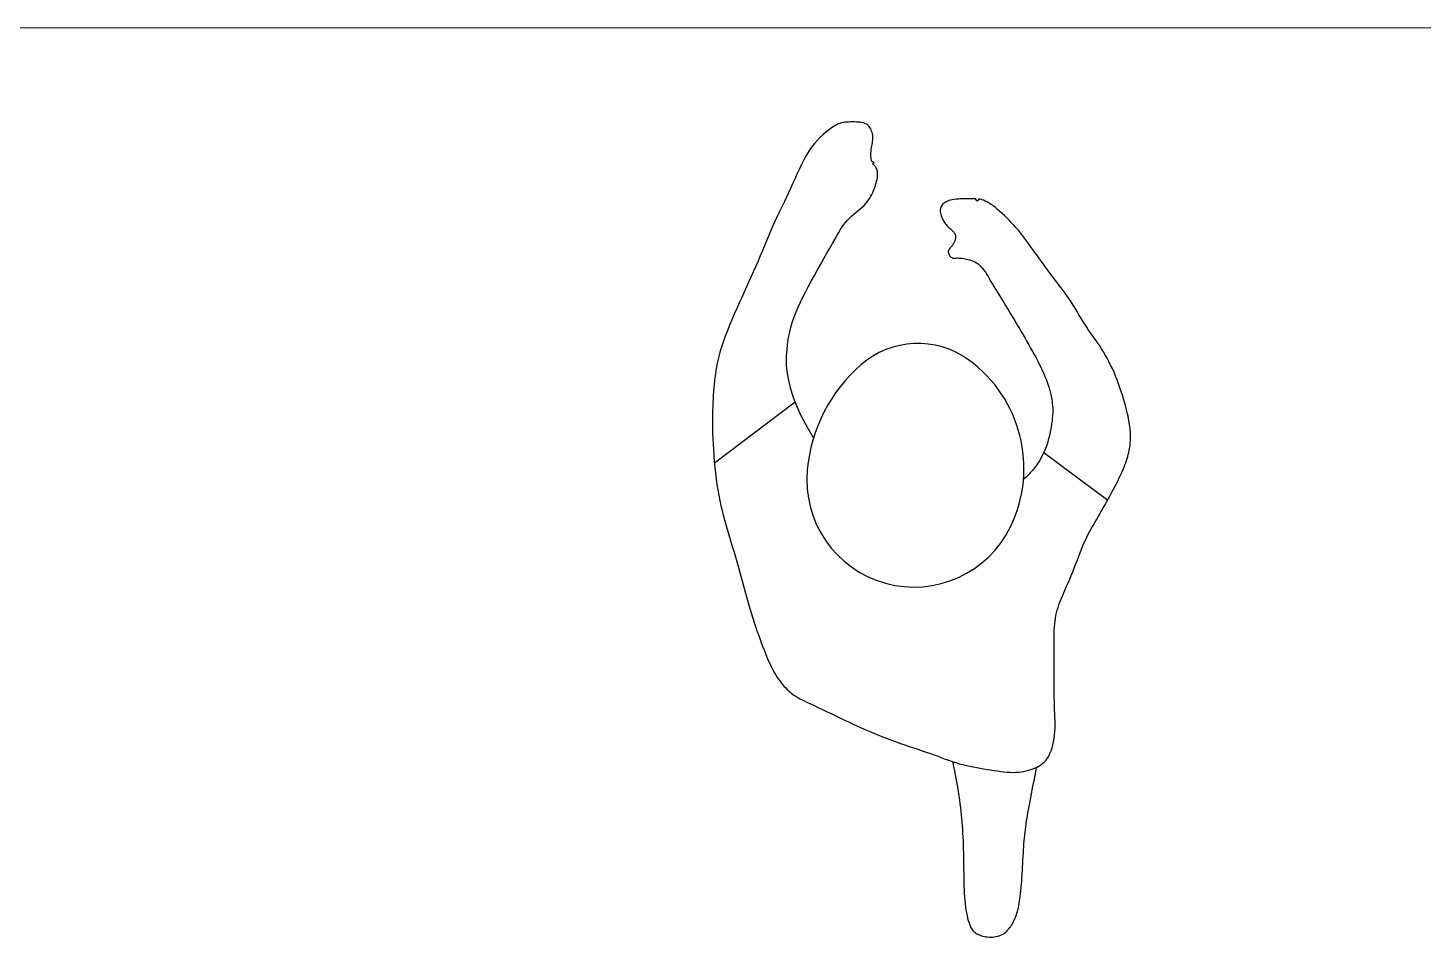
# Model space of a CAD drawing. Header units: millimetres. Extents: x 21129 to 2803301, y -510327 to 166837.
# Drawn here: x 240673 to 242898, y -189841 to -188391 of the extents above; entities that cross this region are included whole.
import ezdxf

# ---------------------------------------------------------------- set-up
doc = ezdxf.new("R2010")
doc.units = ezdxf.units.MM
doc.layers.add('....03_TNT_A_THIN', color=251, linetype='Continuous', lineweight=13, transparency=0.5)
doc.layers.add('....12_TNT_F_FURNITURE', color=27, linetype='Continuous', transparency=0.5)

# ---------------------------------------------------------------- blocks, each defined once
blk = doc.blocks.new('*U354')
at = {"color": 27}
for p, q in [((-129.4215, 1291.76125), (-132.847, 1289.39525)), ((-126.3145, 1293.695), (-129.4215, 1291.76125)), ((-123.461, 1295.2485), (-126.3145, 1293.695)), ((-120.7765, 1296.46725), (-123.461, 1295.2485)), ((-118.1895, 1297.4065), (-120.7765, 1296.46725)), ((-115.6285, 1298.115), (-118.1895, 1297.4065)), ((-113.01875, 1298.63825), (-115.6285, 1298.115)), ((-110.2855, 1299.025), (-113.01875, 1298.63825)), ((-107.37675, 1299.324), (-110.2855, 1299.025)), ((-104.325, 1299.53525), (-107.37675, 1299.324)), ((-101.192, 1299.662), (-104.325, 1299.53525)), ((-98.0265, 1299.70425), (-101.192, 1299.662)), ((-94.887, 1299.662), (-98.0265, 1299.70425)), ((-91.84175, 1299.53525), (-94.887, 1299.662)), ((-88.933, 1299.324), (-91.84175, 1299.53525)), ((-86.21925, 1299.025), (-88.933, 1299.324)), ((-83.74925, 1298.64475), (-86.21925, 1299.025)), ((-81.51, 1298.1605), (-83.74925, 1298.64475)), ((-79.482, 1297.56575), (-81.51, 1298.1605)), ((-77.64575, 1296.841), (-79.482, 1297.56575)), ((-75.9785, 1295.983), (-77.64575, 1296.841)), ((-74.4575, 1294.9625), (-75.9785, 1295.983)), ((-73.0665, 1293.77625), (-74.4575, 1294.9625)), ((-71.7795, 1292.40475), (-73.0665, 1293.77625)), ((-70.5835, 1290.8415), (-71.7795, 1292.40475)), ((-69.485, 1289.106), (-70.5835, 1290.8415)), ((-154.21575, 1270.347), (-158.821, 1265.0625)), ((-149.62025, 1275.1375), (-154.21575, 1270.347)), ((-145.106, 1279.434), (-149.62025, 1275.1375)), ((-140.75425, 1283.23975), (-145.106, 1279.434)), ((-136.643, 1286.56125), (-140.75425, 1283.23975)), ((-132.847, 1289.39525), (-136.643, 1286.56125)), ((-68.497, 1287.21125), (-69.485, 1289.106)), ((-67.64225, 1285.18325), (-68.497, 1287.21125)), ((-66.924, 1283.0415), (-67.64225, 1285.18325)), ((-66.365, 1280.80875), (-66.924, 1283.0415)), ((-66.5145, 1266.41125), (-66.15375, 1268.90075)), ((-65.97175, 1278.50775), (-66.365, 1280.80875)), ((-66.15375, 1268.90075), (-65.884, 1271.3545)), ((-65.76375, 1276.15475), (-65.97175, 1278.50775)), ((-65.884, 1271.3545), (-65.741, 1273.766)), ((-65.741, 1273.766), (-65.76375, 1276.15475)), ((-171.92175, 1246.1995), (-175.89975, 1239.01375)), ((-167.74225, 1252.979), (-171.92175, 1246.1995)), ((-163.358, 1259.27425), (-167.74225, 1252.979)), ((-158.821, 1265.0625), (-163.358, 1259.27425)), ((-68.77325, 1247.818), (-68.666, 1250.522)), ((-68.77, 1245.192), (-68.77325, 1247.818)), ((-68.666, 1250.522), (-68.4645, 1253.26175)), ((-68.4645, 1253.26175), (-68.16875, 1255.9885)), ((-68.16875, 1255.9885), (-67.795, 1258.66975)), ((-67.795, 1258.66975), (-67.36925, 1261.299)), ((-67.36925, 1261.299), (-66.9305, 1263.87625)), ((-66.9305, 1263.87625), (-66.5145, 1266.41125)), ((-183.34875, 1223.86225), (-186.87175, 1216.10775)), ((-179.699, 1231.5355), (-183.34875, 1223.86225)), ((-175.89975, 1239.01375), (-179.699, 1231.5355)), ((-68.65625, 1242.696), (-68.77, 1245.192)), ((-68.42225, 1240.37225), (-68.65625, 1242.696)), ((-68.0615, 1238.2695), (-68.42225, 1240.37225)), ((-67.5675, 1236.391), (-68.0615, 1238.2695)), ((-63.362, 1234.87975), (-67.5675, 1236.391)), ((-66.196, 1233.583), (-63.362, 1234.87975)), ((-65.36725, 1232.478), (-66.196, 1233.583)), ((-64.48325, 1231.49975), (-65.36725, 1232.478)), ((-63.57325, 1230.593), (-64.48325, 1231.49975)), ((-62.66, 1229.69925), (-63.57325, 1230.593)), ((-61.776, 1228.7535), (-62.66, 1229.69925)), ((-60.9505, 1227.7005), (-61.776, 1228.7535)), ((-60.203, 1226.48825), (-60.9505, 1227.7005)), ((-59.553, 1225.10375), (-60.203, 1226.48825)), ((-59.01025, 1223.5535), (-59.553, 1225.10375)), ((-190.29075, 1208.37275), (-193.635, 1200.7645)), ((-186.87175, 1216.10775), (-190.29075, 1208.37275)), ((-61.26575, 1199.237), (-60.385, 1202.2335)), ((-60.385, 1202.2335), (-59.63425, 1205.15525)), ((-59.63425, 1205.15525), (-59.01675, 1207.98275)), ((-59.01675, 1207.98275), (-58.552, 1210.69)), ((-58.58125, 1221.831), (-59.01025, 1223.5535)), ((-58.279, 1219.94275), (-58.58125, 1221.831)), ((-58.552, 1210.69), (-58.24325, 1213.251)), ((-58.1165, 1217.88225), (-58.279, 1219.94275)), ((-58.24325, 1213.251), (-58.10025, 1215.65275)), ((-58.10025, 1215.65275), (-58.1165, 1217.88225)), ((-203.41425, 1179.516), (-206.6285, 1172.899)), ((-200.1805, 1186.32475), (-203.41425, 1179.516)), ((-196.924, 1193.3935), (-200.1805, 1186.32475)), ((-193.635, 1200.7645), (-196.924, 1193.3935)), ((-70.499, 1178.1185), (-68.7895, 1181.06625)), ((-68.7895, 1181.06625), (-67.249, 1184.04325)), ((-67.249, 1184.04325), (-65.84825, 1187.0495)), ((-65.84825, 1187.0495), (-64.558, 1190.08175)), ((-64.558, 1190.08175), (-63.362, 1193.14)), ((-63.362, 1193.14), (-62.257, 1196.19825)), ((-62.257, 1196.19825), (-61.26575, 1199.237)), ((-213.00175, 1159.8925), (-216.17375, 1153.35675)), ((-209.82325, 1166.3795), (-213.00175, 1159.8925)), ((-206.6285, 1172.899), (-209.82325, 1166.3795)), ((-92.612, 1155.31975), (-89.141, 1158.17325)), ((-89.141, 1158.17325), (-85.7675, 1160.991)), ((-85.7675, 1160.991), (-82.56625, 1163.79575)), ((-82.56625, 1163.79575), (-79.60225, 1166.607)), ((-79.60225, 1166.607), (-76.93075, 1169.441)), ((-76.93075, 1169.441), (-74.542, 1172.3075)), ((-74.542, 1172.3075), (-72.41, 1175.1935)), ((-72.41, 1175.1935), (-70.499, 1178.1185)), ((41.62275, 1159.91525), (41.51875, 1158.04975)), ((41.51875, 1158.04975), (41.6325, 1156.07375)), ((41.94125, 1161.67675), (41.62275, 1159.91525)), ((42.46125, 1163.33425), (41.94125, 1161.67675)), ((43.1795, 1164.89425), (42.46125, 1163.33425)), ((44.08625, 1166.3535), (43.1795, 1164.89425)), ((45.17825, 1167.7315), (44.08625, 1166.3535)), ((46.44575, 1169.01525), (45.17825, 1167.7315)), ((47.88875, 1170.2145), (46.44575, 1169.01525)), ((49.5105, 1171.32275), (47.88875, 1170.2145)), ((51.33375, 1172.34325), (49.5105, 1171.32275)), ((53.365, 1173.26625), (51.33375, 1172.34325)), ((55.62375, 1174.0885), (53.365, 1173.26625)), ((58.123, 1174.81325), (55.62375, 1174.0885)), ((60.87575, 1175.4275), (58.123, 1174.81325)), ((63.895, 1175.9345), (60.87575, 1175.4275)), ((67.184, 1176.33425), (63.895, 1175.9345)), ((70.681, 1176.63325), (67.184, 1176.33425)), ((74.321, 1176.8445), (70.681, 1176.63325)), ((78.0325, 1176.99075), (74.321, 1176.8445)), ((81.744, 1177.0785), (78.0325, 1176.99075)), ((85.384, 1177.12075), (81.744, 1177.0785)), ((88.88425, 1177.137), (85.384, 1177.12075)), ((92.17325, 1177.14025), (88.88425, 1177.137)), ((95.199, 1177.13375), (92.17325, 1177.14025)), ((98.007, 1177.085), (95.199, 1177.13375)), ((100.64925, 1173.341), (98.007, 1177.085)), ((103.19075, 1176.6885), (100.64925, 1173.341)), ((105.69, 1176.2595), (103.19075, 1176.6885)), ((108.2055, 1175.616), (105.69, 1176.2595)), ((110.799, 1174.719), (108.2055, 1175.616)), ((113.5355, 1173.5295), (110.799, 1174.719)), ((116.4475, 1172.0085), (113.5355, 1173.5295)), ((119.53825, 1170.17225), (116.4475, 1172.0085)), ((122.785, 1168.037), (119.53825, 1170.17225)), ((126.165, 1165.62875), (122.785, 1168.037)), ((129.65875, 1162.967), (126.165, 1165.62875)), ((133.24675, 1160.07125), (129.65875, 1162.967)), ((136.903, 1156.96425), (133.24675, 1160.07125)), ((-222.495, 1139.8205), (-225.654, 1132.69)), ((-219.336, 1146.691), (-222.495, 1139.8205)), ((-216.17375, 1153.35675), (-219.336, 1146.691)), ((-114.48125, 1132.313), (-111.7805, 1136.19675)), ((-111.7805, 1136.19675), (-109.00825, 1139.775)), ((-109.00825, 1139.775), (-106.0735, 1143.13225)), ((-106.0735, 1143.13225), (-102.9145, 1146.34)), ((-102.9145, 1146.34), (-99.567, 1149.42425)), ((-99.567, 1149.42425), (-96.11225, 1152.411)), ((-96.11225, 1152.411), (-92.612, 1155.31975)), ((41.6325, 1156.07375), (41.96725, 1153.9905)), ((41.96725, 1153.9905), (42.5035, 1151.8325)), ((42.5035, 1151.8325), (43.21525, 1149.629)), ((43.21525, 1149.629), (44.0765, 1147.42225)), ((44.0765, 1147.42225), (45.06775, 1145.2415)), ((45.06775, 1145.2415), (46.15975, 1143.1225)), ((46.15975, 1143.1225), (47.32975, 1141.101)), ((47.32975, 1141.101), (48.55175, 1139.216)), ((48.55175, 1139.216), (49.80625, 1137.4935)), ((49.80625, 1137.4935), (51.08025, 1135.9205)), ((51.08025, 1135.9205), (52.3705, 1134.46775)), ((140.60475, 1153.6655), (136.903, 1156.96425)), ((144.339, 1150.19775), (140.60475, 1153.6655)), ((148.083, 1146.5805), (144.339, 1150.19775)), ((151.82375, 1142.82675), (148.083, 1146.5805)), ((155.53525, 1138.956), (151.82375, 1142.82675)), ((159.2045, 1134.98775), (155.53525, 1138.956)), ((162.81525, 1130.93825), (159.2045, 1134.98775)), ((-232.0175, 1117.7205), (-235.2415, 1109.953)), ((-228.826, 1125.306), (-232.0175, 1117.7205)), ((-225.654, 1132.69), (-228.826, 1125.306)), ((-126.412, 1112.1305), (-123.08075, 1118.03575)), ((-123.08075, 1118.03575), (-120.03875, 1123.31375)), ((-120.03875, 1123.31375), (-117.20475, 1128.04575)), ((-117.20475, 1128.04575), (-114.48125, 1132.313)), ((52.3705, 1134.46775), (53.6705, 1133.1255)), ((53.6705, 1133.1255), (54.964, 1131.86775)), ((54.964, 1131.86775), (56.251, 1130.67175)), ((56.251, 1130.67175), (57.52825, 1129.518)), ((57.52825, 1129.518), (58.7795, 1128.387)), ((58.7795, 1128.387), (60.008, 1127.256)), ((60.008, 1127.256), (61.178, 1126.125)), ((61.178, 1126.125), (62.283, 1124.98425)), ((62.283, 1124.98425), (63.29375, 1123.83375)), ((63.29375, 1123.83375), (64.19075, 1122.67025)), ((64.19075, 1122.67025), (64.95775, 1121.48725)), ((64.95775, 1121.48725), (65.5655, 1120.28475)), ((65.741, 1112.7155), (65.3705, 1111.4805)), ((65.5655, 1120.28475), (66.001, 1119.05625)), ((66.03675, 1113.9765), (65.741, 1112.7155)), ((66.001, 1119.05625), (66.248, 1117.766)), ((66.23825, 1115.2505), (66.03675, 1113.9765)), ((66.31625, 1116.531), (66.23825, 1115.2505)), ((66.248, 1117.766), (66.31625, 1116.531)), ((166.348, 1126.827), (162.81525, 1130.93825)), ((169.7865, 1122.667), (166.348, 1126.827)), ((173.11775, 1118.4745), (169.7865, 1122.667)), ((176.36775, 1114.24625), (173.11775, 1118.4745)), ((179.55925, 1109.966), (176.36775, 1114.24625)), ((-241.826, 1094.028), (-245.20925, 1085.94525)), ((-238.5045, 1102.0425), (-241.826, 1094.028)), ((-235.2415, 1109.953), (-238.5045, 1102.0425)), ((-138.866, 1090.13125), (-134.31275, 1098.14575)), ((-134.31275, 1098.14575), (-130.13975, 1105.5135)), ((-130.13975, 1105.5135), (-126.412, 1112.1305)), ((54.8015, 1094.37575), (54.57075, 1093.17325)), ((54.57075, 1093.17325), (54.57725, 1091.896)), ((54.57725, 1091.896), (54.808, 1090.57325)), ((55.24675, 1095.50025), (54.8015, 1094.37575)), ((54.808, 1090.57325), (55.263, 1089.244)), ((55.861, 1096.56625), (55.24675, 1095.50025)), ((56.59875, 1097.577), (55.861, 1096.56625)), ((57.42425, 1098.54225), (56.59875, 1097.577)), ((58.292, 1099.4815), (57.42425, 1098.54225)), ((59.163, 1100.39475), (58.292, 1099.4815)), ((59.982, 1101.3015), (59.163, 1100.39475)), ((60.73275, 1102.205), (59.982, 1101.3015)), ((61.40875, 1103.115), (60.73275, 1102.205)), ((62.01975, 1104.04125), (61.40875, 1103.115)), ((62.57875, 1104.987), (62.01975, 1104.04125)), ((63.0955, 1105.962), (62.57875, 1104.987)), ((63.57975, 1106.9695), (63.0955, 1105.962)), ((64.0445, 1108.0225), (63.57975, 1106.9695)), ((64.49625, 1109.121), (64.0445, 1108.0225)), ((64.948, 1110.278), (64.49625, 1109.121)), ((65.3705, 1111.4805), (64.948, 1110.278)), ((182.7215, 1105.62725), (179.55925, 1109.966)), ((185.887, 1101.217), (182.7215, 1105.62725)), ((189.0785, 1096.7255), (185.887, 1101.217)), ((192.32525, 1092.143), (189.0785, 1096.7255)), ((195.6565, 1087.4565), (192.32525, 1092.143)), ((-252.2065, 1069.69525), (-255.8205, 1061.541)), ((-248.66725, 1077.82675), (-252.2065, 1069.69525)), ((-245.20925, 1085.94525), (-248.66725, 1077.82675)), ((-153.81925, 1063.66325), (-148.71675, 1072.747)), ((-148.71675, 1072.747), (-143.69875, 1081.61625)), ((-143.69875, 1081.61625), (-138.866, 1090.13125)), ((55.263, 1089.244), (55.809, 1087.944)), ((55.809, 1087.944), (56.5175, 1086.7155)), ((56.5175, 1086.7155), (57.317, 1085.5975)), ((57.317, 1085.5975), (58.188, 1084.629)), ((58.188, 1084.629), (59.08175, 1083.84575)), ((59.08175, 1083.84575), (59.9885, 1083.27375)), ((59.9885, 1083.27375), (60.918, 1082.8935)), ((60.918, 1082.8935), (61.8995, 1082.341)), ((61.8995, 1082.341), (62.9525, 1082.56525)), ((62.9525, 1082.56525), (64.10625, 1082.54575)), ((64.10625, 1082.54575), (65.3835, 1082.575)), ((65.3835, 1082.575), (66.81025, 1082.61725)), ((66.81025, 1082.61725), (68.406, 1082.64)), ((68.406, 1082.64), (70.1935, 1082.61075)), ((70.1935, 1082.61075), (72.163, 1082.51975)), ((72.163, 1082.51975), (74.2755, 1082.354)), ((74.2755, 1082.354), (76.531, 1082.1135)), ((76.531, 1082.1135), (78.89375, 1081.7885)), ((78.89375, 1081.7885), (81.354, 1081.3725)), ((81.354, 1081.3725), (83.87925, 1080.85575)), ((83.87925, 1080.85575), (86.4565, 1080.2285)), ((86.4565, 1080.2285), (89.063, 1079.494)), ((89.063, 1079.494), (91.68575, 1078.6165)), ((91.68575, 1078.6165), (94.30525, 1077.5635)), ((94.30525, 1077.5635), (96.91175, 1076.322)), ((96.91175, 1076.322), (99.489, 1074.84975)), ((99.489, 1074.84975), (102.024, 1073.124)), ((102.024, 1073.124), (104.50375, 1071.1155)), ((104.50375, 1071.1155), (106.912, 1068.795)), ((106.912, 1068.795), (109.24225, 1066.1495)), ((199.095, 1082.666), (195.6565, 1087.4565)), ((202.618, 1077.791), (199.095, 1082.666)), ((206.20925, 1072.8705), (202.618, 1077.791)), ((209.83625, 1067.9305), (206.20925, 1072.8705)), ((-259.506, 1053.351), (-263.2565, 1045.096)), ((-255.8205, 1061.541), (-259.506, 1053.351)), ((-163.88125, 1045.44375), (-158.9055, 1054.5145)), ((-158.9055, 1054.5145), (-153.81925, 1063.66325)), ((109.24225, 1066.1495), (111.51075, 1063.20175)), ((111.51075, 1063.20175), (113.73375, 1059.98425)), ((113.73375, 1059.98425), (115.93725, 1056.53275)), ((115.93725, 1056.53275), (118.14075, 1052.88625)), ((118.14075, 1052.88625), (120.367, 1049.074)), ((120.367, 1049.074), (122.63225, 1045.13825)), ((213.47625, 1063.00675), (209.83625, 1067.9305)), ((217.1065, 1058.1285), (213.47625, 1063.00675)), ((220.701, 1053.325), (217.1065, 1058.1285)), ((224.237, 1048.632), (220.701, 1053.325)), ((227.695, 1044.069), (224.237, 1048.632)), ((-270.92, 1028.30975), (-274.81675, 1019.73625)), ((-267.06225, 1036.7565), (-270.92, 1028.30975)), ((-263.2565, 1045.096), (-267.06225, 1036.7565)), ((-177.27125, 1019.902), (-173.1145, 1028.08225)), ((-173.1145, 1028.08225), (-168.64575, 1036.594)), ((-168.64575, 1036.594), (-163.88125, 1045.44375)), ((122.63225, 1045.13825), (124.9625, 1041.10825)), ((124.9625, 1041.10825), (127.374, 1037.01975)), ((127.374, 1037.01975), (129.857, 1032.876)), ((129.857, 1032.876), (132.405, 1028.6835)), ((132.405, 1028.6835), (135.00175, 1024.44225)), ((135.00175, 1024.44225), (137.644, 1020.162)), ((231.075, 1039.6035), (227.695, 1044.069)), ((234.3965, 1035.1965), (231.075, 1039.6035)), ((237.66275, 1030.8025), (234.3965, 1035.1965)), ((240.8835, 1026.37925), (237.66275, 1030.8025)), ((244.07825, 1021.8845), (240.8835, 1026.37925)), ((-282.7045, 1002.14075), (-286.6305, 993.17725)), ((-278.74925, 1011.01325), (-282.7045, 1002.14075)), ((-274.81675, 1019.73625), (-278.74925, 1011.01325)), ((-187.82075, 996.996), (-184.62925, 1004.393)), ((-184.62925, 1004.393), (-181.1095, 1012.0175)), ((-181.1095, 1012.0175), (-177.27125, 1019.902)), ((137.644, 1020.162), (140.31875, 1015.84275)), ((140.31875, 1015.84275), (143.01625, 1011.48775)), ((143.01625, 1011.48775), (145.72025, 1007.10025)), ((145.72025, 1007.10025), (148.43075, 1002.6835)), ((148.43075, 1002.6835), (151.1445, 998.22775)), ((247.247, 1017.276), (244.07825, 1021.8845)), ((250.40925, 1012.518), (247.247, 1017.276)), ((253.56825, 1007.57475), (250.40925, 1012.518)), ((256.72075, 1002.4885), (253.56825, 1007.57475)), ((259.87, 997.321), (256.72075, 1002.4885)), ((-290.485, 984.20725), (-294.203, 975.312)), ((-286.6305, 993.17725), (-290.485, 984.20725)), ((-195.41925, 975.80275), (-193.22225, 982.735)), ((-193.22225, 982.735), (-190.68725, 989.7875)), ((-190.68725, 989.7875), (-187.82075, 996.996)), ((151.1445, 998.22775), (153.8745, 993.72325)), ((153.8745, 993.72325), (156.624, 989.157)), ((156.624, 989.157), (159.406, 984.516)), ((159.406, 984.516), (162.21725, 979.8035)), ((162.21725, 979.8035), (165.074, 974.9935)), ((263.00625, 992.1275), (259.87, 997.321)), ((266.1295, 986.96), (263.00625, 992.1275)), ((269.23325, 981.877), (266.1295, 986.96)), ((272.3175, 976.937), (269.23325, 981.877)), ((-301.04425, 958.07075), (-304.057, 949.884)), ((-297.74225, 966.57275), (-301.04425, 958.07075)), ((-294.203, 975.312), (-297.74225, 966.57275)), ((-200.1155, 955.67225), (-198.8415, 962.24375)), ((-198.8415, 962.24375), (-197.28475, 968.96475)), ((-197.28475, 968.96475), (-195.41925, 975.80275)), ((165.074, 974.9935), (167.98275, 970.08275)), ((167.98275, 970.08275), (170.94025, 965.06475)), ((170.94025, 965.06475), (173.93675, 959.95575)), ((173.93675, 959.95575), (176.956, 954.77525)), ((275.379, 972.192), (272.3175, 976.937)), ((278.41125, 967.681), (275.379, 972.192)), ((281.4175, 963.3585), (278.41125, 967.681)), ((284.40425, 959.166), (281.4175, 963.3585)), ((287.378, 955.03525), (284.40425, 959.166)), ((-309.01975, 934.765), (-310.95675, 927.8555)), ((-306.7285, 942.09375), (-309.01975, 934.765)), ((-304.057, 949.884), (-306.7285, 942.09375)), ((-202.956, 931.49875), (-202.527, 937.1635)), ((-202.527, 937.1635), (-201.929, 943.098)), ((-201.929, 943.098), (-201.136, 949.2795)), ((-201.136, 949.2795), (-200.1155, 955.67225)), ((176.956, 954.77525), (179.9785, 949.54275)), ((179.9785, 949.54275), (182.98475, 944.281)), ((182.98475, 944.281), (185.96175, 939.016)), ((185.96175, 939.016), (188.88675, 933.76725)), ((290.329, 950.90775), (287.378, 955.03525)), ((293.2735, 946.712), (290.329, 950.90775)), ((296.2115, 942.39275), (293.2735, 946.712)), ((299.143, 937.88175), (296.2115, 942.39275)), ((302.0745, 933.13025), (299.143, 937.88175)), ((-313.94675, 915.083), (-315.081, 909.10625)), ((-312.585, 921.3165), (-313.94675, 915.083)), ((-310.95675, 927.8555), (-312.585, 921.3165)), ((-203.42725, 916.24325), (-203.40775, 921.09875)), ((-203.27775, 911.4365), (-203.42725, 916.24325)), ((-203.40775, 921.09875), (-203.242, 926.146)), ((-203.242, 926.146), (-202.956, 931.49875)), ((188.88675, 933.76725), (191.74675, 928.551)), ((191.74675, 928.551), (194.52225, 923.39)), ((194.52225, 923.39), (197.2035, 918.2875)), ((197.2035, 918.2875), (199.78075, 913.2435)), ((199.78075, 913.2435), (202.23775, 908.271)), ((304.98975, 928.1415), (302.0745, 933.13025)), ((307.879, 922.93825), (304.98975, 928.1415)), ((310.726, 917.53025), (307.879, 922.93825)), ((313.5145, 911.94025), (310.726, 917.53025)), ((-317.5575, 892.138), (-318.20425, 886.61625)), ((-316.84575, 897.689), (-317.5575, 892.138)), ((-316.03325, 903.32775), (-316.84575, 897.689)), ((-315.081, 909.10625), (-316.03325, 903.32775)), ((-202.9235, 906.52575), (-203.27775, 911.4365)), ((-202.33525, 901.37125), (-202.9235, 906.52575)), ((-201.487, 895.82025), (-202.33525, 901.37125)), ((-200.343, 889.733), (-201.487, 895.82025)), ((202.23775, 908.271), (204.57125, 903.37325)), ((204.57125, 903.37325), (206.765, 898.547)), ((206.765, 898.547), (208.8125, 893.7955)), ((208.8125, 893.7955), (210.70075, 889.1285)), ((316.238, 906.18125), (313.5145, 911.94025)), ((318.8705, 900.27925), (316.238, 906.18125)), ((321.438, 894.244), (318.8705, 900.27925)), ((323.83, 888.1015), (321.438, 894.244)), ((-319.813, 869.86575), (-320.2355, 864.1035)), ((-319.332, 875.511), (-319.813, 869.86575)), ((-318.799, 881.08475), (-319.332, 875.511)), ((-318.20425, 886.61625), (-318.799, 881.08475)), ((-198.8805, 882.9535), (-200.343, 889.733)), ((-197.0215, 875.33875), (-198.8805, 882.9535)), ((-194.5255, 866.66125), (-197.0215, 875.33875)), ((210.70075, 889.1285), (212.42, 884.54275)), ((212.42, 884.54275), (213.97675, 880.0415)), ((213.97675, 880.0415), (215.36775, 875.628)), ((215.36775, 875.628), (216.60275, 871.29575)), ((216.60275, 871.29575), (217.68175, 867.048)), ((326.13425, 881.9135), (323.83, 888.1015)), ((328.31175, 875.7385), (326.13425, 881.9135)), ((330.35275, 869.6415), (328.31175, 875.7385)), ((332.2605, 863.68425), (330.35275, 869.6415)), ((-321.165, 845.78975), (-321.36325, 839.228)), ((-320.91475, 852.10125), (-321.165, 845.78975)), ((-320.5995, 858.195), (-320.91475, 852.10125)), ((-320.2355, 864.1035), (-320.5995, 858.195)), ((-189.5205, 852.761), (-318.396, 755.36825)), ((-191.10975, 856.7065), (-194.5255, 866.66125)), ((-186.48825, 845.24375), (-191.10975, 856.7065)), ((217.68175, 867.048), (218.61125, 862.888)), ((218.61125, 862.888), (219.39125, 858.8125)), ((219.39125, 858.8125), (220.025, 854.81825)), ((220.025, 854.81825), (220.519, 850.902)), ((220.519, 850.902), (220.87, 847.03125)), ((220.87, 847.03125), (221.08125, 843.1605)), ((334.0155, 857.93175), (332.2605, 863.68425)), ((335.61125, 852.449), (334.0155, 857.93175)), ((337.04775, 847.2945), (335.61125, 852.449)), ((338.3185, 842.52025), (337.04775, 847.2945)), ((-321.4965, 832.40625), (-321.55825, 825.318)), ((-321.55825, 825.318), (-321.542, 817.9535)), ((-321.36325, 839.228), (-321.4965, 832.40625)), ((-180.3815, 832.05525), (-186.48825, 845.24375)), ((-172.5035, 816.9135), (-180.3815, 832.05525)), ((220.519, 826.82275), (220.025, 822.315)), ((220.87, 831.11925), (220.519, 826.82275)), ((221.08125, 835.2435), (220.87, 831.11925)), ((221.08125, 843.1605), (221.15275, 839.24425)), ((221.15275, 839.24425), (221.08125, 835.2435)), ((339.4365, 838.10025), (338.3185, 842.52025)), ((340.4115, 834.002), (339.4365, 838.10025)), ((341.263, 830.141), (340.4115, 834.002)), ((341.99425, 826.59525), (341.263, 830.141)), ((342.63125, 823.212), (341.99425, 826.59525)), ((-321.542, 817.9535), (-321.4445, 810.303)), ((-321.4445, 810.303), (-321.25275, 802.3665)), ((-321.25275, 802.3665), (-320.957, 794.131)), ((-162.56825, 799.5975), (-172.5035, 816.9135)), ((216.64175, 802.41525), (215.4425, 797.251)), ((217.698, 807.56), (216.64175, 802.41525)), ((218.6145, 812.63325), (217.698, 807.56)), ((219.39125, 817.57), (218.6145, 812.63325)), ((220.025, 822.315), (219.39125, 817.57)), ((343.18375, 819.9945), (342.63125, 823.212)), ((343.668, 816.89725), (343.18375, 819.9945)), ((344.08725, 813.891), (343.668, 816.89725)), ((344.45125, 810.94975), (344.08725, 813.891)), ((344.75025, 808.05725), (344.45125, 810.94975)), ((344.981, 805.2005), (344.75025, 808.05725)), ((345.1435, 802.3535), (344.981, 805.2005)), ((345.23125, 799.50325), (345.1435, 802.3535)), ((-320.957, 794.131), (-320.567, 785.59975)), ((-320.567, 785.59975), (-320.05675, 776.76625)), ((-160.238, 795.85675), (-162.56825, 799.5975)), ((210.99975, 782.288), (209.2415, 777.66325)), ((212.6215, 787.1305), (210.99975, 782.288)), ((214.1035, 792.13875), (212.6215, 787.1305)), ((215.4425, 797.251), (214.1035, 792.13875)), ((343.54775, 778.49525), (344.04175, 781.612)), ((344.04175, 781.612), (344.45125, 784.6995)), ((344.45125, 784.6995), (344.77625, 787.7545)), ((344.77625, 787.7545), (345.01675, 790.764)), ((345.01675, 790.764), (345.1695, 793.72475)), ((345.1695, 793.72475), (345.241, 796.6335)), ((345.241, 796.6335), (345.23125, 799.50325)), ((-320.05675, 776.76625), (-319.43275, 767.702)), ((-319.43275, 767.702), (-318.6885, 758.48175)), ((-318.6885, 758.48175), (-317.82075, 749.1835)), ((199.4525, 758.29325), (197.51225, 755.24475)), ((201.43825, 761.631), (199.4525, 758.29325)), ((203.4435, 765.24825), (201.43825, 761.631)), ((205.4325, 769.132), (203.4435, 765.24825)), ((207.376, 773.2725), (205.4325, 769.132)), ((206.921, 772.30725), (308.83125, 696.54975)), ((209.2415, 777.66325), (207.376, 773.2725)), ((337.61, 756.106), (338.76375, 759.4405)), ((338.76375, 759.4405), (339.79725, 762.6905)), ((339.79725, 762.6905), (340.72675, 765.882)), ((340.72675, 765.882), (341.55875, 769.0475)), ((341.55875, 769.0475), (342.30625, 772.2065)), ((342.30625, 772.2065), (342.96925, 775.35575)), ((342.96925, 775.35575), (343.54775, 778.49525)), ((-317.82075, 749.1835), (-316.82625, 739.88525)), ((-316.82625, 739.88525), (-315.70175, 730.665)), ((181.3695, 735.64075), (178.97425, 733.12525)), ((183.469, 737.89625), (181.3695, 735.64075)), ((185.3995, 739.9665), (183.469, 737.89625)), ((187.2, 741.92625), (185.3995, 739.9665)), ((188.9095, 743.8405), (187.2, 741.92625)), ((190.567, 745.78725), (188.9095, 743.8405)), ((192.218, 747.82825), (190.567, 745.78725)), ((193.9015, 750.0415), (192.218, 747.82825)), ((195.6565, 752.49525), (193.9015, 750.0415)), ((197.51225, 755.24475), (195.6565, 752.49525)), ((327.704, 732.81975), (329.745, 737.18775)), ((329.745, 737.18775), (331.63325, 741.3575)), ((331.63325, 741.3575), (333.35575, 745.31275)), ((333.35575, 745.31275), (334.919, 749.06975)), ((334.919, 749.06975), (336.33275, 752.65775)), ((336.33275, 752.65775), (337.61, 756.106)), ((-315.70175, 730.665), (-314.44075, 721.60075)), ((-314.44075, 721.60075), (-313.04325, 712.76725)), ((-313.04325, 712.76725), (-311.50925, 704.22625)), ((175.838, 730.236), (174.5185, 729.2285)), ((178.97425, 733.12525), (175.838, 730.236)), ((315.6595, 709.0005), (318.266, 713.934)), ((318.266, 713.934), (320.78475, 718.81225)), ((320.78475, 718.81225), (323.20925, 723.60275)), ((323.20925, 723.60275), (325.52, 728.2795)), ((325.52, 728.2795), (327.704, 732.81975)), ((-311.50925, 704.22625), (-309.8485, 695.9615)), ((-309.8485, 695.9615), (-308.074, 687.93725)), ((304.668, 689.19175), (307.47275, 694.122)), ((307.47275, 694.122), (310.24825, 699.075)), ((310.24825, 699.075), (312.9815, 704.041)), ((312.9815, 704.041), (315.6595, 709.0005)), ((-308.074, 687.93725), (-306.202, 680.1145)), ((-306.202, 680.1145), (-304.24225, 672.464)), ((-304.24225, 672.464), (-302.21425, 664.9435)), ((290.719, 665.2165), (293.45225, 669.8835)), ((293.45225, 669.8835), (296.22775, 674.6285)), ((296.22775, 674.6285), (299.0325, 679.432)), ((299.0325, 679.432), (301.85025, 684.29075)), ((301.85025, 684.29075), (304.668, 689.19175)), ((-302.21425, 664.9435), (-300.131, 657.527)), ((-300.131, 657.527), (-298.00225, 650.169)), ((-298.00225, 650.169), (-295.8475, 642.8435)), ((277.888, 642.33), (280.34175, 646.971)), ((280.34175, 646.971), (282.85075, 651.5405)), ((282.85075, 651.5405), (285.41825, 656.08075)), ((285.41825, 656.08075), (288.041, 660.6275)), ((288.041, 660.6275), (290.719, 665.2165)), ((-295.8475, 642.8435), (-293.67, 635.531)), ((-293.67, 635.531), (-291.47625, 628.20875)), ((-291.47625, 628.20875), (-289.27925, 620.86375)), ((268.63525, 622.30025), (270.86475, 627.59775)), ((270.86475, 627.59775), (273.1495, 632.684)), ((273.1495, 632.684), (275.4895, 637.58175)), ((275.4895, 637.58175), (277.888, 642.33)), ((-289.27925, 620.86375), (-287.079, 613.4765)), ((-287.079, 613.4765), (-284.8885, 606.0275)), ((-284.8885, 606.0275), (-282.711, 598.50375)), ((259.922, 599.5535), (262.10275, 605.4035)), ((262.10275, 605.4035), (264.2705, 611.16575)), ((264.2705, 611.16575), (266.4415, 616.811)), ((266.4415, 616.811), (268.63525, 622.30025)), ((-282.711, 598.50375), (-280.55625, 590.8825)), ((-280.55625, 590.8825), (-278.42425, 583.15725)), ((-278.42425, 583.15725), (-276.315, 575.3605)), ((250.7115, 576.017), (253.1165, 581.854)), ((253.1165, 581.854), (255.44675, 587.743)), ((255.44675, 587.743), (257.70875, 593.658)), ((257.70875, 593.658), (259.922, 599.5535)), ((-276.315, 575.3605), (-274.21875, 567.52475)), ((-274.21875, 567.52475), (-272.13225, 559.6955)), ((-272.13225, 559.6955), (-270.0425, 551.9085)), ((240.9485, 553.657), (243.3405, 559.05525)), ((243.3405, 559.05525), (245.78775, 564.5965)), ((245.78775, 564.5965), (248.2545, 570.258)), ((248.2545, 570.258), (250.7115, 576.017)), ((-270.0425, 551.9085), (-267.9495, 544.1995)), ((-267.9495, 544.1995), (-265.837, 536.614)), ((-265.837, 536.614), (-263.70825, 529.18775)), ((232.64475, 533.88075), (234.46475, 538.51525)), ((234.46475, 538.51525), (236.4765, 543.361)), ((236.4765, 543.361), (238.6475, 548.418)), ((238.6475, 548.418), (240.9485, 553.657)), ((-263.70825, 529.18775), (-261.5535, 521.94675)), ((-261.5535, 521.94675), (-259.337, 514.891)), ((-259.337, 514.891), (-257.166, 508.00425)), ((225.47525, 508.04325), (226.2585, 512.3625)), ((226.2585, 512.3625), (227.19775, 516.607)), ((227.19775, 516.607), (228.2995, 520.83525)), ((228.2995, 520.83525), (229.567, 525.0895)), ((229.567, 525.0895), (231.01325, 529.42175)), ((231.01325, 529.42175), (232.64475, 533.88075)), ((-257.166, 508.00425), (-254.94625, 501.2735)), ((-254.94625, 501.2735), (-252.7135, 494.6825)), ((-252.7135, 494.6825), (-250.46775, 488.21825)), ((223.70075, 489.411), (223.96725, 494.26975)), ((223.96725, 494.26975), (224.341, 499.0115)), ((224.341, 499.0115), (224.83825, 503.60375)), ((224.83825, 503.60375), (225.47525, 508.04325)), ((-250.46775, 488.21825), (-248.2155, 481.86775)), ((-248.2155, 481.86775), (-245.96, 475.61475)), ((-245.96, 475.61475), (-243.7045, 469.456)), ((-243.7045, 469.456), (-241.44575, 463.40775)), ((223.3335, 464.18125), (223.33675, 469.2675)), ((223.33675, 469.2675), (223.35625, 474.36025)), ((223.35625, 474.36025), (223.418, 479.4335)), ((223.418, 479.4335), (223.522, 484.458)), ((223.522, 484.458), (223.70075, 489.411)), ((-241.44575, 463.40775), (-239.19025, 457.5025)), ((-239.19025, 457.5025), (-236.93475, 451.76625)), ((-236.93475, 451.76625), (-234.67925, 446.225)), ((-234.67925, 446.225), (-232.4205, 440.9145)), ((223.3335, 459.108), (223.3335, 464.18125)), ((223.3335, 454.02825), (223.3335, 459.108)), ((223.3335, 448.8965), (223.3335, 454.02825)), ((223.3335, 443.677), (223.3335, 448.8965)), ((-232.4205, 440.9145), (-230.165, 435.85425)), ((-230.165, 435.85425), (-227.9095, 431.041)), ((-227.9095, 431.041), (-225.654, 426.6015)), ((-225.654, 426.6015), (-223.392, 422.41225)), ((223.3335, 438.33075), (223.3335, 443.677)), ((223.3335, 432.81875), (223.3335, 438.33075)), ((223.3335, 427.102), (223.3335, 432.81875)), ((223.3335, 421.14475), (223.3335, 427.102)), ((-223.392, 422.41225), (-221.1235, 418.496)), ((-221.1235, 418.496), (-218.8485, 414.8235)), ((-218.8485, 414.8235), (-216.554, 411.3785)), ((-216.554, 411.3785), (-214.2465, 408.13825)), ((-214.2465, 408.13825), (-211.913, 405.08)), ((-211.913, 405.08), (-209.56, 402.18425)), ((-209.56, 402.18425), (-207.1745, 399.4315)), ((223.33675, 414.91775), (223.3335, 421.14475)), ((223.34325, 408.46975), (223.33675, 414.91775)), ((223.366, 401.8625), (223.34325, 408.46975)), ((223.40825, 395.148), (223.366, 401.8625)), ((-207.1745, 399.4315), (-204.74675, 396.812)), ((-204.74675, 396.812), (-202.2605, 394.3225)), ((-202.2605, 394.3225), (-199.706, 391.95)), ((-199.706, 391.95), (-197.067, 389.6945)), ((-197.067, 389.6945), (-194.3305, 387.53975)), ((-194.3305, 387.53975), (-191.477, 385.48575)), ((-191.477, 385.48575), (-188.5, 383.526)), ((-188.5, 383.526), (-185.3735, 381.63775)), ((-185.3735, 381.63775), (-181.987, 379.7755)), ((-181.987, 379.7755), (-178.3795, 377.88075)), ((223.483, 388.3945), (223.40825, 395.148)), ((223.587, 381.65725), (223.483, 388.3945)), ((223.7365, 374.998), (223.587, 381.65725)), ((-178.3795, 377.88075), (-174.3625, 375.8885)), ((-174.3625, 375.8885), (-169.89375, 373.74025)), ((-169.89375, 373.74025), (-164.89525, 371.3775)), ((-164.89525, 371.3775), (-159.29225, 368.74175)), ((-159.29225, 368.74175), (-153.0035, 365.768)), ((-153.0035, 365.768), (-145.99, 362.42375)), ((-145.99, 362.42375), (-138.35575, 358.7675)), ((-138.35575, 358.7675), (-130.24375, 354.87725)), ((223.93475, 368.47525), (223.7365, 374.998)), ((224.185, 362.141), (223.93475, 368.47525)), ((224.44825, 355.98225), (224.185, 362.141)), ((-130.24375, 354.87725), (-121.79375, 350.83425)), ((-121.79375, 350.83425), (-113.14225, 346.71975)), ((-113.14225, 346.71975), (-104.43875, 342.61825)), ((-104.43875, 342.61825), (-95.8165, 338.60775)), ((-95.8165, 338.60775), (-87.42175, 334.7695)), ((-87.42175, 334.7695), (-79.36175, 331.1685)), ((224.692, 349.986), (224.44825, 355.98225)), ((224.913, 344.136), (224.692, 349.986)), ((224.96175, 338.41275), (224.913, 344.136)), ((224.913, 332.8), (224.96175, 338.41275)), ((-79.36175, 331.1685), (-71.61375, 327.795)), ((-71.61375, 327.795), (-64.129, 324.6295)), ((-64.129, 324.6295), (-56.85225, 321.6395)), ((-56.85225, 321.6395), (-49.72825, 318.80875)), ((-49.72825, 318.80875), (-42.705, 316.10475)), ((-42.705, 316.10475), (-35.737, 313.51125)), ((-35.737, 313.51125), (-28.75925, 310.99575)), ((222.61525, 311.1745), (223.548, 316.44925)), ((223.548, 316.44925), (224.237, 321.828)), ((224.237, 321.828), (224.679, 327.27825)), ((224.679, 327.27825), (224.913, 332.8)), ((-28.75925, 310.99575), (-21.74575, 308.53875)), ((-21.74575, 308.53875), (-14.70625, 306.13375)), ((-14.70625, 306.13375), (-7.683, 303.76775)), ((-7.683, 303.76775), (-0.7085, 301.44075)), ((-0.7085, 301.44075), (6.1815, 299.13975)), ((6.1815, 299.13975), (12.95125, 296.85825)), ((12.95125, 296.85825), (19.565, 294.593)), ((19.565, 294.593), (25.99025, 292.331)), ((25.99025, 292.331), (32.201, 290.082)), ((32.201, 290.082), (38.21675, 287.846)), ((214.6755, 288.1125), (216.6645, 292.11975)), ((216.6645, 292.11975), (218.465, 296.478)), ((218.465, 296.478), (220.064, 301.1385)), ((220.064, 301.1385), (221.4485, 306.0525)), ((221.4485, 306.0525), (222.61525, 311.1745)), ((38.21675, 287.846), (44.07, 285.65875)), ((44.07, 285.65875), (49.79325, 283.53325)), ((49.79325, 283.53325), (55.419, 281.489)), ((55.419, 281.489), (60.9765, 279.55525)), ((60.9765, 279.55525), (66.49825, 277.745)), ((61.62325, 279.344), (62.58525, 273.78)), ((62.58525, 273.78), (64.32075, 264.446)), ((66.49825, 277.745), (72.01675, 276.08425)), ((72.01675, 276.08425), (77.558, 274.586)), ((77.558, 274.586), (83.11875, 273.234)), ((83.11875, 273.234), (88.69575, 272.012)), ((88.69575, 272.012), (94.27925, 270.894)), ((94.27925, 270.894), (99.86275, 269.8605)), ((99.86275, 269.8605), (105.4365, 268.88875)), ((105.4365, 268.88875), (111.0005, 267.9625)), ((111.0005, 267.9625), (116.54175, 267.05575)), ((116.54175, 267.05575), (122.0505, 266.1555)), ((186.199, 266.76325), (189.64075, 267.95925)), ((189.64075, 267.95925), (192.96875, 269.2495)), ((192.96875, 269.2495), (196.17325, 270.673)), ((193.9925, 263.159), (195.338, 270.283)), ((196.17325, 270.673), (199.25425, 272.26875)), ((199.25425, 272.26875), (202.202, 274.08875)), ((202.202, 274.08875), (205.00675, 276.1785)), ((205.00675, 276.1785), (207.662, 278.58025)), ((207.662, 278.58025), (210.1645, 281.34275)), ((210.1645, 281.34275), (212.5045, 284.5115)), ((212.5045, 284.5115), (214.6755, 288.1125)), ((64.32075, 264.446), (66.04325, 255.42725)), ((66.04325, 255.42725), (67.65525, 246.89275)), ((67.65525, 246.89275), (69.0755, 238.96275)), ((122.0505, 266.1555), (127.5105, 265.28775)), ((127.5105, 265.28775), (132.938, 264.47525)), ((132.938, 264.47525), (138.19975, 263.744)), ((138.19975, 263.744), (143.3835, 263.12975)), ((143.3835, 263.12975), (148.43725, 262.65525)), ((148.43725, 262.65525), (153.335, 262.34975)), ((153.335, 262.34975), (158.054, 262.236)), ((158.054, 262.236), (162.58125, 262.34975)), ((162.58125, 262.34975), (166.92325, 262.66825)), ((166.92325, 262.66825), (171.093, 263.17525)), ((171.093, 263.17525), (175.08725, 263.85775)), ((175.08725, 263.85775), (178.932, 264.693)), ((178.932, 264.693), (182.63375, 265.668)), ((182.63375, 265.668), (186.199, 266.76325)), ((190.01775, 242.14125), (191.8215, 251.576)), ((191.8215, 251.576), (193.9925, 263.159)), ((69.0755, 238.96275), (70.30725, 231.59825)), ((70.30725, 231.59825), (71.3765, 224.71475)), ((71.3765, 224.71475), (72.2995, 218.2245)), ((186.03, 221.7605), (187.2, 227.734)), ((187.2, 227.734), (188.50325, 234.36075)), ((188.50325, 234.36075), (190.01775, 242.14125)), ((72.2995, 218.2245), (73.10225, 212.04625)), ((73.10225, 212.04625), (73.81075, 206.09225)), ((73.81075, 206.09225), (74.4445, 200.28125)), ((74.4445, 200.28125), (75.02625, 194.5255)), ((181.97075, 199.73525), (182.90025, 205.0165)), ((182.90025, 205.0165), (183.88825, 210.444)), ((183.88825, 210.444), (184.9315, 216.0275)), ((184.9315, 216.0275), (186.03, 221.7605)), ((75.02625, 194.5255), (75.5755, 188.7535)), ((75.5755, 188.7535), (76.09225, 182.9425)), ((76.09225, 182.9425), (76.5765, 177.08275)), ((178.16175, 175.51625), (178.81175, 180.076)), ((178.81175, 180.076), (179.517, 184.77875)), ((179.517, 184.77875), (180.2775, 189.618)), ((180.2775, 189.618), (181.0965, 194.6035)), ((181.0965, 194.6035), (181.97075, 199.73525)), ((76.5765, 177.08275), (77.0185, 171.1645)), ((77.0185, 171.1645), (77.4215, 165.17475)), ((77.4215, 165.17475), (77.77575, 159.1005)), ((77.77575, 159.1005), (78.08125, 152.9385)), ((175.643, 153.205), (176.059, 157.75175)), ((176.059, 157.75175), (176.51725, 162.21075)), ((176.51725, 162.21075), (177.01775, 166.6275)), ((177.01775, 166.6275), (177.567, 171.0475)), ((177.567, 171.0475), (178.16175, 175.51625)), ((78.08125, 152.9385), (78.338, 146.6725)), ((78.338, 146.6725), (78.533, 140.3025)), ((78.533, 140.3025), (78.689, 133.8415)), ((78.689, 133.8415), (78.806, 127.3155)), ((174.2715, 133.3345), (174.57375, 138.593)), ((174.57375, 138.593), (174.902, 143.663)), ((174.902, 143.663), (175.253, 148.525)), ((175.253, 148.525), (175.643, 153.205)), ((78.806, 127.3155), (78.897, 120.75375)), ((78.897, 120.75375), (78.97825, 114.17575)), ((78.97825, 114.17575), (79.053, 107.61075)), ((173.12425, 111.202), (173.4135, 116.82125)), ((173.4135, 116.82125), (173.69625, 122.408)), ((173.69625, 122.408), (173.979, 127.9265)), ((173.979, 127.9265), (174.2715, 133.3345)), ((79.053, 107.61075), (79.1375, 101.07825)), ((79.1375, 101.07825), (79.23825, 94.6075)), ((79.23825, 94.6075), (79.365, 88.22125)), ((171.353, 83.928), (171.7625, 89.167)), ((171.7625, 89.167), (172.14275, 94.5425)), ((172.14275, 94.5425), (172.49375, 100.02525)), ((172.49375, 100.02525), (172.81875, 105.5925)), ((172.81875, 105.5925), (173.12425, 111.202)), ((79.365, 88.22125), (79.534, 81.939)), ((79.534, 81.939), (79.7485, 75.78675)), ((79.7485, 75.78675), (80.028, 69.78075)), ((80.028, 69.78075), (80.3725, 63.94375)), ((169.4355, 64.80175), (169.9555, 69.2575)), ((169.9555, 69.2575), (170.4495, 73.94725)), ((170.4495, 73.94725), (170.91425, 78.845)), ((170.91425, 78.845), (171.353, 83.928)), ((80.3725, 63.94375), (80.8015, 58.29525)), ((80.8015, 58.29525), (81.3215, 52.86125)), ((81.3215, 52.86125), (81.9455, 47.658)), ((81.9455, 47.658), (82.67675, 42.7115)), ((165.63625, 43.29975), (166.36425, 46.3385)), ((166.36425, 46.3385), (167.05, 49.57225)), ((167.05, 49.57225), (167.6935, 53.0075)), ((167.6935, 53.0075), (168.3045, 56.641)), ((168.3045, 56.641), (168.883, 60.5995)), ((168.883, 60.5995), (169.4355, 64.80175)), ((82.67675, 42.7115), (83.50875, 38.02825)), ((83.50875, 38.02825), (84.435, 33.631)), ((84.435, 33.631), (85.4425, 29.52625)), ((85.4425, 29.52625), (86.51825, 25.7335)), ((86.51825, 25.7335), (87.65575, 22.26575)), ((87.65575, 22.26575), (88.842, 19.136)), ((156.73775, 20.84225), (157.95, 23.02625)), ((157.95, 23.02625), (159.107, 25.27525)), ((159.107, 25.27525), (160.2055, 27.599)), ((160.2055, 27.599), (161.252, 29.99425)), ((161.252, 29.99425), (162.23675, 32.4675)), ((162.23675, 32.4675), (163.1695, 35.01875)), ((163.1695, 35.01875), (164.04375, 37.661)), ((164.04375, 37.661), (164.866, 40.41375)), ((164.866, 40.41375), (165.63625, 43.29975)), ((88.842, 19.136), (90.0705, 16.3605)), ((90.0705, 16.3605), (91.325, 13.9425)), ((91.325, 13.9425), (92.6185, 11.8495)), ((92.6185, 11.8495), (93.964, 10.049)), ((93.964, 10.049), (95.368, 8.49875)), ((95.368, 8.49875), (96.8435, 7.15975)), ((96.8435, 7.15975), (98.40025, 5.993)), ((98.40025, 5.993), (100.048, 4.9595)), ((100.048, 4.9595), (101.803, 4.02025)), ((101.803, 4.02025), (103.65875, 3.14925)), ((103.65875, 3.14925), (105.6315, 2.34325)), ((105.6315, 2.34325), (107.705, 1.61525)), ((107.705, 1.61525), (109.8825, 0.975)), ((109.8825, 0.975), (112.16075, 0.43225)), ((112.16075, 0.43225), (114.53325, 0)), ((114.53325, 0), (116.99675, -0.312)), ((127.569, -0.182), (130.2665, 0.221)), ((130.2665, 0.221), (132.9185, 0.78)), ((132.9185, 0.78), (135.49575, 1.495)), ((135.49575, 1.495), (137.969, 2.37575)), ((137.969, 2.37575), (140.30575, 3.419)), ((140.30575, 3.419), (142.48, 4.63125)), ((142.48, 4.63125), (144.49825, 5.99625)), ((144.49825, 5.99625), (146.37675, 7.50425)), ((146.37675, 7.50425), (148.1285, 9.139)), ((148.1285, 9.139), (149.7665, 10.881)), ((149.7665, 10.881), (151.30375, 12.73025)), ((151.30375, 12.73025), (152.75975, 14.66075)), ((152.75975, 14.66075), (154.14425, 16.66275)), ((154.14425, 16.66275), (155.47025, 18.72325)), ((155.47025, 18.72325), (156.73775, 20.84225)), ((116.99675, -0.312), (119.548, -0.494)), ((119.548, -0.494), (122.213, -0.533)), ((122.213, -0.533), (124.865, -0.43225)), ((124.865, -0.43225), (127.569, -0.182))]:
    blk.add_line(p, q, dxfattribs=at)
for centre, radius, start, end in [((6.06125, 808.3465), 138.00182, 54.0916, 131.202), ((-38.207, 747.21075), 213.48398, 334.37864, 54.0916), ((82.342, 721.2205), 253.8031, 131.202, 174.681), ((0, 728.884), 171.10717, 174.681, 334.37864)]:
    blk.add_arc(centre, radius, start, end, dxfattribs=at)

msp = doc.modelspace()

# ---------------------------------------------------------------- linework, layer by layer
at = {"layer": '....03_TNT_A_THIN'}
msp.add_line((238597.6, -188391.4), (256097.6, -188391.4), dxfattribs=at)

# ---------------------------------------------------------------- block references
at = {"layer": '....12_TNT_F_FURNITURE'}
msp.add_blockref('*U354', (242085.8, -189841), dxfattribs=at)

doc.saveas('drawing.dxf')
